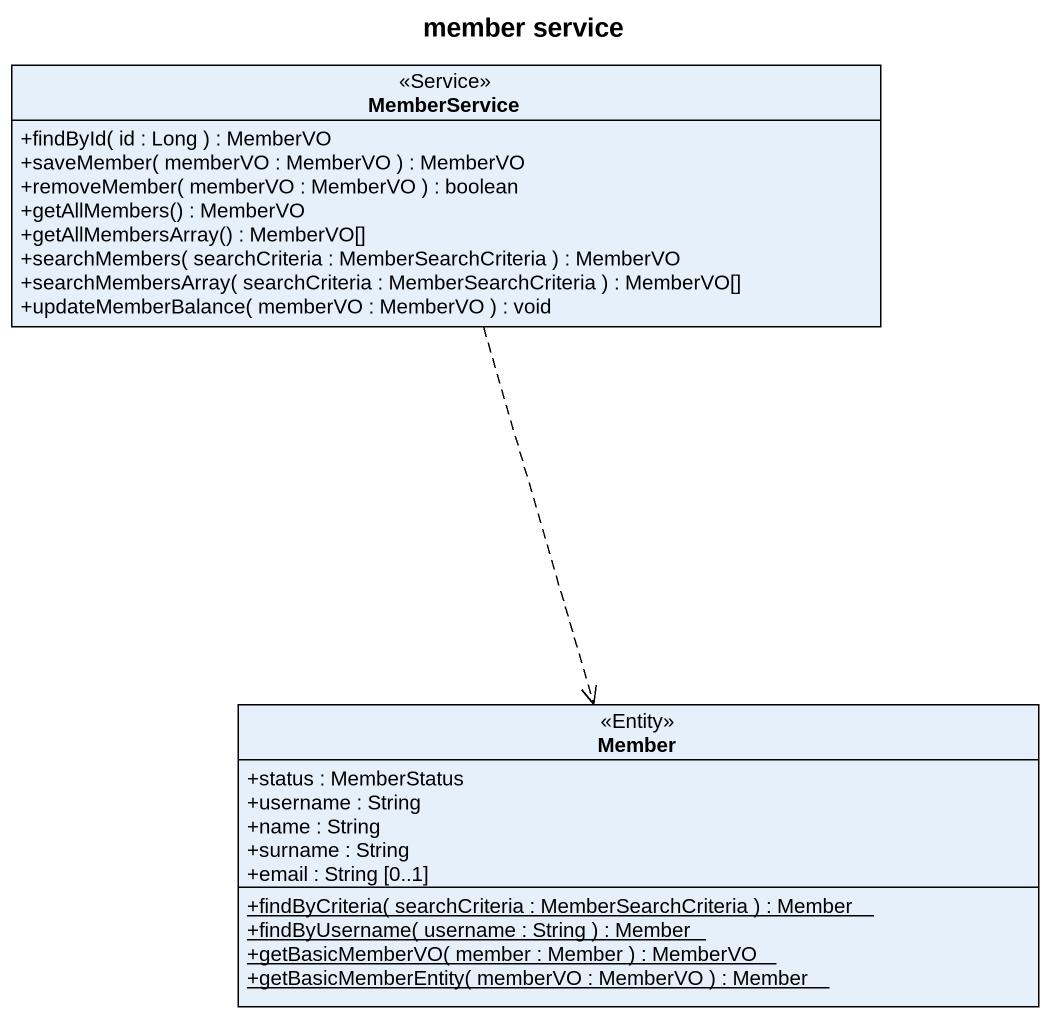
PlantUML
@startuml
title member service
hide circle
hide empty members
skinparam classAttributeIconSize 0
class MemberService <<Service>> {
  +findById( id : Long ) : MemberVO
  +saveMember( memberVO : MemberVO ) : MemberVO
  +removeMember( memberVO : MemberVO ) : boolean
  +getAllMembers() : MemberVO
  +getAllMembersArray() : MemberVO[]
  +searchMembers( searchCriteria : MemberSearchCriteria ) : MemberVO
  +searchMembersArray( searchCriteria : MemberSearchCriteria ) : MemberVO[]
  +updateMemberBalance( memberVO : MemberVO ) : void
}
class Member <<Entity>> {
  +status : MemberStatus
  +username : String
  +name : String
  +surname : String
  +email : String [0..1]
  {static} +findByCriteria( searchCriteria : MemberSearchCriteria ) : Member
  {static} +findByUsername( username : String ) : Member
  {static} +getBasicMemberVO( member : Member ) : MemberVO
  {static} +getBasicMemberEntity( memberVO : MemberVO ) : Member
}
MemberService ..> Member
@enduml
